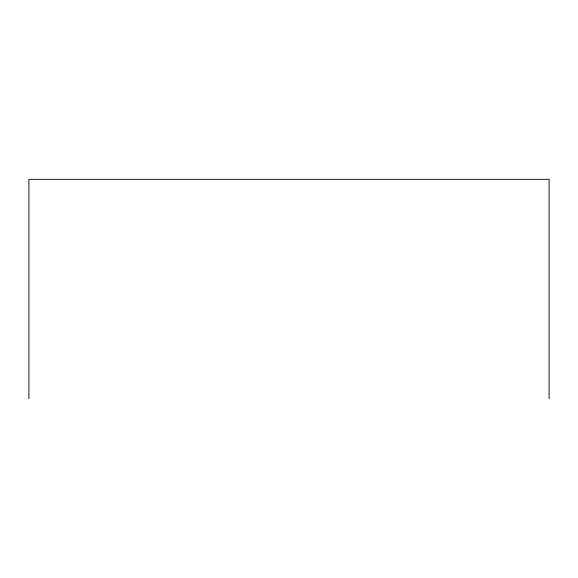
<?xml version="1.0" encoding="UTF-8"?>
<svg xmlns="http://www.w3.org/2000/svg" width="578" height="578" viewBox="0 0 578 578"><rect width="100%" height="100%" fill="white"/><g stroke="black" fill="none" stroke-linecap="round" stroke-linejoin="round"><path stroke-width="0.87" d="M549.1 398.668L549.1 179.332L28.9 179.332L28.9 398.668"/></g></svg>
